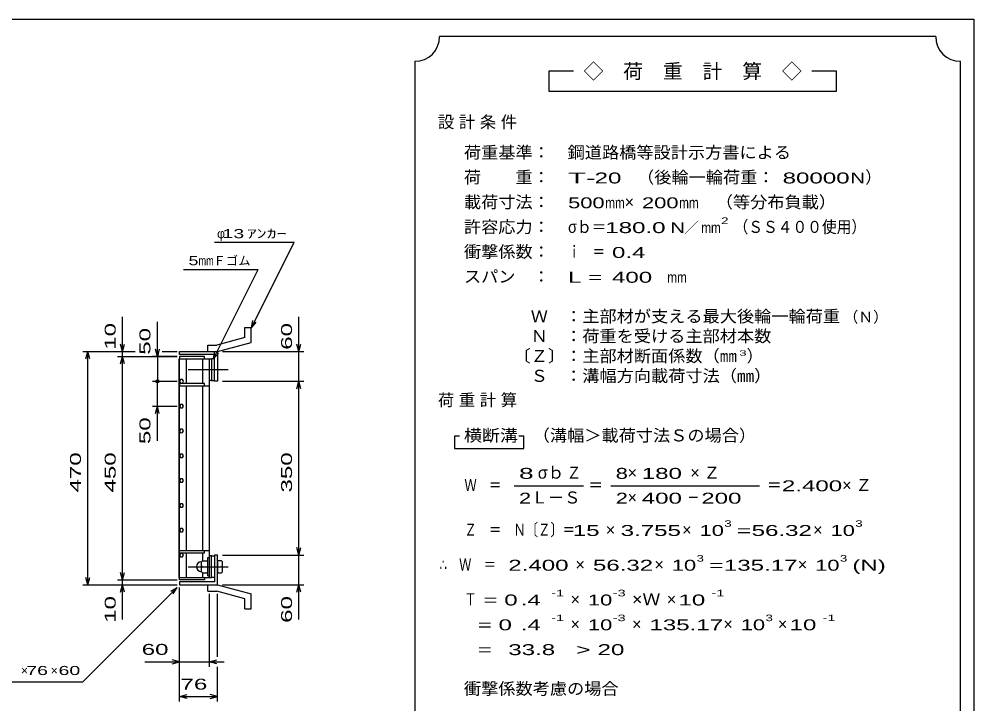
# Model space of a CAD drawing. Units: millimetres, scale not verified. Extents: x -1820 to 1731, y -1282 to 1054.
# Drawn here: x -194 to 1731, y -326 to 1054 of the extents above; entities that cross this region are included whole.
import ezdxf
from ezdxf.enums import TextEntityAlignment as Align

# ---------------------------------------------------------------- set-up
doc = ezdxf.new("R2010")
doc.units = ezdxf.units.MM
doc.header["$LTSCALE"] = 10
doc.linetypes.add('CHAIN', pattern=[18.5, 12, -1.5, 3.5, -1.5])
for name, color, linetype, lineweight in [('0_2', 150, 'Continuous', 25), ('16', 3, 'Continuous', 25), ('19', 6, 'Continuous', 25), ('22', 4, 'Continuous', 25), ('24', 2, 'Continuous', 25)]:
    doc.layers.add(name, color=color, linetype=linetype, lineweight=lineweight)
doc.styles.add('ベクトル', font='')
doc.styles.get('ベクトル').set_extended_font_data('ベクトル')

msp = doc.modelspace()

# ---------------------------------------------------------------- linework, layer by layer
at = {"layer": '0_2'}
for p, q in [((-1729, 1053.5), (1731, 1053.5)), ((1731, 1053.5), (1731, -1146.5))]:
    msp.add_line(p, q, dxfattribs=at)
at = {"layer": '16'}
for p, q in [((129.3, -71.5), (129.3, 369.5)), ((129.3, 369.5), (130, 369.5)), ((180, 374), (130, 374)), ((130, 374), (130, 369.5)), ((130, 369.5), (180, 369.5)), ((130, -71.5), (130, 369.5)), ((130, 369.5), (190, 369.5)), ((143.5, 319.5), (143.5, 369.5)), ((176.5, 319.5), (176.5, 369.5)), ((180, 369.5), (180, 374)), ((190, -71.5), (190, 369.5)), ((190, 369.5), (194.5, 369.5)), ((194.5, 369.5), (194.5, 325.5)), ((200.5, 369.5), (194.5, 369.5)), ((200.5, 325.5), (200.5, 369.5)), ((131.98, 327.45), (130, 323.97)), ((135.98, 327.48), (131.98, 327.45)), ((138, 324), (135.98, 327.48)), ((130, 323.97), (132.02, 320.52)), ((130, 319.5), (130, 315)), ((180, 319.5), (130, 319.5)), ((130, 315), (190, 315)), ((132.02, 320.52), (136.02, 320.55)), ((136.02, 320.55), (138, 324.03)), ((143.5, -17), (143.5, 315)), ((176.5, -17), (176.5, 315)), ((180, 315), (180, 319.5)), ((194.5, 325.5), (190, 325.5)), ((194.5, 325.5), (200.5, 325.5)), ((131.98, 277.45), (130, 273.97)), ((130, 273.97), (132.02, 270.52)), ((135.98, 277.48), (131.98, 277.45)), ((132.02, 270.52), (136.02, 270.55)), ((138, 274), (135.98, 277.48)), ((136.02, 270.55), (138, 274.03)), ((131.98, 227.45), (130, 223.97)), ((130, 223.97), (132.02, 220.52)), ((135.98, 227.48), (131.98, 227.45)), ((132.02, 220.52), (136.02, 220.55)), ((138, 224), (135.98, 227.48)), ((136.02, 220.55), (138, 224.03)), ((131.98, 177.45), (130, 173.97)), ((130, 173.97), (132.02, 170.52)), ((135.98, 177.48), (131.98, 177.45)), ((138, 174), (135.98, 177.48)), ((136.02, 170.55), (138, 174.03)), ((132.02, 170.52), (136.02, 170.55)), ((131.98, 127.45), (130, 123.97)), ((130, 123.97), (132.02, 120.52)), ((135.98, 127.48), (131.98, 127.45)), ((132.02, 120.52), (136.02, 120.55)), ((138, 124), (135.98, 127.48)), ((136.02, 120.55), (138, 124.03)), ((131.98, 77.45), (130, 73.97)), ((135.98, 77.48), (131.98, 77.45)), ((138, 74), (135.98, 77.48)), ((130, 73.97), (132.02, 70.52)), ((132.02, 70.52), (136.02, 70.55)), ((136.02, 70.55), (138, 74.03)), ((131.98, 27.45), (130, 23.97)), ((130, 23.97), (132.02, 20.52)), ((135.98, 27.48), (131.98, 27.45)), ((132.02, 20.52), (136.02, 20.55)), ((138, 24), (135.98, 27.48)), ((136.02, 20.55), (138, 24.03)), ((130, -21.5), (130, -17)), ((130, -17), (190, -17)), ((180, -21.5), (180, -17)), ((130, -21.5), (180, -21.5)), ((131.98, -22.55), (130, -26.03)), ((130, -26.03), (132.02, -29.48)), ((135.98, -22.52), (131.98, -22.55)), ((132.02, -29.48), (136.02, -29.45)), ((138, -26), (135.98, -22.52)), ((136.02, -29.45), (138, -25.97)), ((143.5, -71.5), (143.5, -21.5)), ((176, -37.5), (174, -39.5)), ((176, -37.5), (185, -37.5)), ((176.5, -36.5), (176.5, -21.5)), ((187, -39.5), (185, -37.5)), ((187, -68), (187, -31)), ((187, -31), (190, -31)), ((194.5, -27.5), (190, -27.5)), ((190, -68), (190, -31)), ((194.5, -71.5), (194.5, -27.5)), ((194.5, -27.5), (200.5, -27.5)), ((200.5, -27.5), (200.5, -71.5)), ((174, -59.5), (174, -39.5)), ((176, -49.5), (174, -47.5)), ((176, -49.5), (174, -51.5)), ((176, -49.5), (185, -49.5)), ((185, -49.5), (187, -47.5)), ((187, -51.5), (185, -49.5)), ((129.3, -71.5), (130, -71.5)), ((130, -71.5), (180, -71.5)), ((130, -76), (130, -71.5)), ((130, -71.5), (190, -71.5)), ((180, -76), (130, -76)), ((174, -59.5), (176, -61.5)), ((176, -61.5), (185, -61.5)), ((176.5, -71.5), (176.5, -62.5)), ((180, -71.5), (180, -76)), ((185, -61.5), (187, -59.5)), ((187, -68), (190, -68)), ((190, -71.5), (194.5, -71.5)), ((200.5, -71.5), (194.5, -71.5))]:
    msp.add_line(p, q, dxfattribs=at)
at = {"layer": '16', "linetype": 'CHAIN'}
for p, q in [((147, 347.5), (228, 347.5)), ((147, -49.5), (228, -49.5))]:
    msp.add_line(p, q, dxfattribs=at)
at = {"layer": '16'}
msp.add_arc((174, -49.5), 10, 90, 270, dxfattribs=at)
at = {"layer": '19'}
for p, q in [((261.11, 432.12), (274.11, 432.12)), ((261.11, 412.1), (261.11, 432.12)), ((274.11, 402.12), (274.11, 432.12)), ((261.11, 412.1), (204.78, 397.01)), ((186.49, 397.01), (204.78, 397.01)), ((186.49, 384.01), (186.49, 397.01)), ((206.5, 384), (274.11, 402.12)), ((130, 378), (130, 384)), ((130, 384), (206.5, 384)), ((200.5, 378), (130, 378)), ((186.5, 384), (206.5, 384)), ((200.5, 324), (200.5, 378)), ((206.5, 384), (206.5, 324)), ((206.5, 324), (200.5, 324)), ((206.5, -26), (200.5, -26)), ((200.5, -26), (200.5, -80)), ((206.5, -86), (206.5, -26)), ((214.5, -37.5), (206.5, -37.5)), ((206.5, -37.5), (206.5, -61.5)), ((216.5, -39.5), (214.5, -37.5)), ((206.5, -49.5), (214.5, -49.5)), ((216.5, -47.5), (214.5, -49.5)), ((214.5, -49.5), (216.5, -51.5)), ((216.5, -59.5), (216.5, -39.5)), ((206.5, -61.5), (214.5, -61.5)), ((214.5, -61.5), (216.5, -59.5)), ((130, -80), (130, -86)), ((200.5, -80), (130, -80)), ((130, -86), (206.5, -86)), ((186.49, -99.01), (186.49, -86.01)), ((186.5, -86), (206.5, -86)), ((206.5, -86), (274.11, -104.12)), ((186.49, -99.01), (204.78, -99.01)), ((261.11, -114.1), (204.78, -99.01)), ((261.11, -134.12), (261.11, -114.1)), ((274.11, -134.12), (274.11, -104.12)), ((261.11, -134.12), (274.11, -134.12))]:
    msp.add_line(p, q, dxfattribs=at)
at = {"layer": '22'}
for p, q in [((200.5, 604), (360.5, 604)), ((274.5, 432), (360.5, 604)), ((138, 549.5), (288, 549.5)), ((198, 369.5), (288, 549.5)), ((15, 384), (15, 454)), ((85, 374), (85, 444)), ((274.5, 432), (277.5, 446.6)), ((274.5, 432), (284.5, 443)), ((370.5, 384), (370.5, 454)), ((15, 384), (11, 399)), ((15, 384), (19, 399)), ((85, 374), (81, 389)), ((89, 389), (85, 374)), ((370.5, 384), (366.5, 399)), ((370.5, 384), (374.5, 399)), ((-65, 384), (40, 384)), ((-59, 369), (-55, 384)), ((-51, 369), (-55, 384)), ((-55, -86), (-55, 384)), ((5, 384), (40, 384)), ((5, 374), (125, 374)), ((11, 359), (15, 374)), ((15, 374), (15, 384)), ((19, 359), (15, 374)), ((15, -76), (15, 374)), ((125, 374), (75, 374)), ((85, 374), (85, 324)), ((95, 384), (125, 384)), ((95, 384), (125, 384)), ((198, 369.5), (201, 384.1)), ((198, 369.5), (208, 380.5)), ((216.5, 384), (380.5, 384)), ((370.5, 324), (370.5, 384)), ((75, 324), (125, 324)), ((85, 274), (85, 324)), ((216.5, 324), (380.5, 324)), ((366.5, 309), (370.5, 324)), ((374.5, 309), (370.5, 324)), ((370.5, -26), (370.5, 324)), ((75, 274), (125, 274)), ((81, 259), (85, 274)), ((89, 259), (85, 274)), ((85, 204), (85, 274)), ((370.5, -26), (366.5, -11)), ((370.5, -26), (374.5, -11)), ((216.5, -26), (380.5, -26)), ((370.5, -86), (370.5, -26)), ((-55, -86), (-59, -71)), ((-55, -86), (-51, -71)), ((5, -76), (125, -76)), ((15, -76), (11, -61)), ((15, -76), (19, -61)), ((15, -86), (15, -76)), ((-65, -86), (125, -86)), ((-65, -281), (125, -91)), ((5, -86), (125, -86)), ((11, -101), (15, -86)), ((19, -101), (15, -86)), ((15, -156), (15, -86)), ((112, -99), (125, -91)), ((117, -104), (125, -91)), ((130, -251), (130, -91)), ((130, -321), (130, -91)), ((216.5, -86), (380.5, -86)), ((366.5, -101), (370.5, -86)), ((374.5, -101), (370.5, -86)), ((370.5, -156), (370.5, -86)), ((190, -251), (190, -104)), ((206.5, -231), (206.5, -104)), ((60, -241), (130, -241)), ((130, -241), (115, -237)), ((115, -245), (130, -241)), ((130, -241), (190, -241)), ((190, -241), (205, -237)), ((205, -245), (190, -241)), ((190, -241), (220, -241)), ((206.5, -321), (206.5, -251)), ((-265, -281), (-65, -281)), ((130, -311), (145, -307)), ((206.5, -311), (191.5, -307)), ((145, -315), (130, -311)), ((130, -311), (206.5, -311)), ((191.5, -315), (206.5, -311))]:
    msp.add_line(p, q, dxfattribs=at)
msp.add_circle((85, 324), 3, dxfattribs=at)
at = {"layer": '24', "color": 4}
for p, q in [((1654, 1018.5), (654, 1018.5)), ((604, 968.5), (604, -581.5)), ((1704, -581.5), (1704, 968.5)), ((924, 948.5), (874, 948.5)), ((874, 948.5), (874, 908.5)), ((1454, 948.5), (1404, 948.5)), ((1454, 908.5), (1454, 948.5)), ((874, 908.5), (1454, 908.5)), ((694, 213.5), (684, 213.5)), ((684, 213.5), (684, 188.5)), ((824, 213.5), (814, 213.5)), ((824, 188.5), (824, 213.5)), ((684, 188.5), (824, 188.5)), ((804, 113.5), (944, 113.5)), ((999, 113.5), (1299, 113.5))]:
    msp.add_line(p, q, dxfattribs=at)
for centre, start, end in [((604, 1018.5), 270, 0), ((1704, 1018.5), 180, 270)]:
    msp.add_arc(centre, 50, start, end, dxfattribs=at)

# ---------------------------------------------------------------- texts
at = {"layer": '22', "color": 2, "style": 'ベクトル'}
for s, p in [('φ', (205.5, 621.5)), ('Ｆゴム', (198, 567)), ('×', (-190, -258.5)), ('×', (-130, -258.5))]:
    msp.add_text(s, height=18.33, dxfattribs=at).set_placement(p, align=Align.MIDDLE_LEFT)
for s, height, width, p in [(' 13 ', 18.33, 1.6, (205.5, 621.5)), ('ｱﾝｶｰ', 18.33, 1.6, (265.5, 621.5)), ('5', 18.33, 1.45, (148, 567)), ('mm', 18.33, 0.75, (168, 567)), (' 60 ', 21.99, 1.65, (40, -216)), (' 76 ', 18.33, 1.6, (-190, -258.5)), (' 60 ', 18.33, 1.6, (-125, -258.5)), (' 76 ', 21.99, 1.65, (118.25, -286))]:
    msp.add_text(s, height=height, dxfattribs=dict(at, width=width)).set_placement(p, align=Align.MIDDLE_LEFT)
at = {"layer": '22', "color": 2, "style": 'ベクトル', "width": 1.65}
for s, p in [(' 10 ', (-10, 374)), (' 50 ', (60, 364)), (' 60 ', (345.5, 374)), (' 50 ', (60, 184)), (' 470 ', (-80, 86.5)), (' 450 ', (-10, 86.5)), (' 350 ', (345.5, 86.5)), (' 10 ', (-10, -176)), (' 60 ', (345.5, -176))]:
    msp.add_text(s, height=21.99, rotation=90, dxfattribs=at).set_placement(p, align=Align.MIDDLE_LEFT)
at = {"layer": '24', "style": 'ベクトル'}
for s, height, p in [('◇\u3000荷\u3000重\u3000計\u3000算\u3000◇', 29.33, (944, 948.5)), ('）', 24.19, (1512, 735)), ('×', 24.19, (1027, 685)), ('／', 21.99, (1146.5, 633.5)), ('（Ｎ）', 21.99, (1468, 453.5)), ('）', 24.19, (1273, 375)), ('σｂ', 24.19, (852, 140)), ('×', 24.19, (1033, 140)), ('Ｌ－Ｓ', 24.19, (839, 90)), ('×', 24.19, (1033, 90)), ('×', 24.19, (989, 25)), ('×', 24.19, (1143, 25)), ('×', 24.19, (1407, 25)), ('×', 24.19, (928, -45)), ('×', 24.19, (1087, -45)), ('×', 24.19, (1376, -45)), ('×', 24.19, (918, -115)), ('×', 24.19, (1112, -115)), ('×', 24.19, (918, -165)), ('×', 24.19, (1042, -165)), ('×', 24.19, (1226, -165)), ('×', 24.19, (1336, -165))]:
    msp.add_text(s, height=height, dxfattribs=at).set_placement(p, align=Align.MIDDLE_LEFT)
for s, height, width, p in [('荷重基準：\u3000', 24.19, 1.05, (703, 785)), ('鋼道路橋等設計示方書による', 24.19, 1.05, (912, 785)), ('荷\u3000\u3000重：\u3000', 24.19, 1.05, (703, 735)), ('（後輪一輪荷重：', 24.19, 1.05, (1052, 735)), ('T-', 21.99, 2, (913, 733.5)), (' 20 ', 21.99, 1.65, (953, 733.5)), (' 80000', 21.99, 1.65, (1332, 733.5)), ('N', 21.99, 1.4, (1482, 733.5)), ('載荷寸法：\u3000', 24.19, 1.05, (703, 685)), ('500', 21.99, 1.5, (913, 683.5)), ('200', 21.99, 1.5, (1062, 683.5)), ('\u3000（等分布負載）', 24.19, 1.05, (1176, 685)), ('mm', 21.99, 0.8, (988, 683.5)), ('mm', 21.99, 0.8, (1137, 683.5)), ('許容応力：\u3000', 24.19, 1.05, (703, 635)), ('σｂ＝', 24.19, 0.9, (913, 635)), ('180.0', 21.99, 1.65, (988, 633.5)), ('N', 21.99, 1.4, (1119, 633.5)), ('mm', 21.99, 0.8, (1181.5, 633.5)), ('2', 13.2, 1.5, (1221.5, 647.5)), ('（ＳＳ４００使用）', 24.19, 0.9, (1246.5, 635)), ('衝撃係数：\u3000', 24.19, 1.05, (703, 585)), ('ｉ\u3000＝', 24.19, 0.75, (913, 585)), (' 0.4', 21.99, 1.65, (988, 583.5)), ('スパン\u3000：\u3000', 24.19, 1.05, (703, 535)), ('L =', 21.99, 1.65, (913, 533.5)), (' 400 ', 21.99, 1.65, (988, 533.5)), ('mm', 21.99, 0.8, (1113, 533.5)), ('\u3000Ｗ\u3000：主部材が支える最大後輪一輪荷重', 24.19, 1.05, (803, 455)), ('\u3000Ｎ\u3000：荷重を受ける主部材本数', 24.19, 1.05, (803, 415)), ('〔Ｚ〕：主部材断面係数（㎜', 24.19, 1.05, (803, 375)), ('3', 11, 1.8, (1258, 381)), ('\u3000Ｓ\u3000：溝幅方向載荷寸法（㎜）', 24.19, 1.05, (803, 335)), ('\u3000（溝幅＞載荷寸法Ｓの場合）', 24.19, 1.05, (807, 215)), ('横断溝', 24.19, 1.1, (703, 215)), ('8', 21.99, 1.8, (814, 138.5)), ('Ｚ', 24.19, 0.9, (910, 140)), ('8', 21.99, 1.5, (1009, 138.5)), (' 180 ', 21.99, 1.65, (1048, 138.5)), ('Ｗ\u3000＝', 24.19, 0.75, (704, 115)), ('＝', 24.19, 0.9, (954, 115)), ('＝', 24.19, 0.9, (1314, 115)), ('2.400', 21.99, 1.65, (1344, 113.5)), ('2', 21.99, 1.5, (814, 88.5)), ('2', 21.99, 1.5, (1009, 88.5)), (' 400 ', 21.99, 1.65, (1048, 88.5)), (' 200 ', 21.99, 1.65, (1168, 88.5)), ('－', 24.19, 0.75, (1153, 90)), ('Ｚ\u3000＝\u3000Ｎ〔Ｚ〕＝', 24.19, 0.75, (704, 25)), ('3', 13.2, 1.5, (1228, 37.5)), ('3', 13.2, 1.5, (1492, 37.5)), (' 15 ', 21.99, 1.65, (909, 23.5)), ('3.755', 21.99, 1.65, (1019, 23.5)), ('10', 21.99, 1.5, (1178, 23.5)), ('=', 21.99, 1.7, (1253, 23.5)), ('56.32', 21.99, 1.65, (1283, 23.5)), ('10', 21.99, 1.5, (1442, 23.5)), ('∴\u3000Ｗ\u3000＝', 24.19, 0.75, (654, -45)), (' 2.400', 21.99, 1.65, (779, -46.5)), ('56.32', 21.99, 1.65, (963, -46.5)), ('10', 21.99, 1.5, (1122, -46.5)), ('3', 13.2, 1.5, (1172, -32.5)), ('135.17', 21.99, 1.65, (1227, -46.5)), ('10', 21.99, 1.5, (1411, -46.5)), ('3', 13.2, 1.5, (1461, -32.5)), ('(N)', 21.99, 1.65, (1486, -46.5)), ('=', 21.99, 1.7, (1197, -46.5)), ('-1', 13.2, 1.65, (879, -102.5)), ('-3', 13.2, 1.65, (1003, -102.5)), ('-1', 13.2, 1.65, (1202, -102.5)), ('Ｔ', 24.19, 0.75, (704, -115)), (' = 0', 21.99, 1.65, (729, -116.5)), (' .4 ', 21.99, 1.65, (804, -116.5)), ('10', 21.99, 1.5, (953, -116.5)), ('×Ｗ', 24.19, 1.1, (1042, -115)), (' 10 ', 21.99, 1.65, (1122, -116.5)), ('-1', 13.2, 1.65, (879, -152.5)), ('-3', 13.2, 1.65, (1003, -152.5)), ('3', 13.2, 1.5, (1311, -152.5)), ('-1', 13.2, 1.65, (1426, -152.5)), ('  = 0', 21.99, 1.65, (704, -166.5)), (' .4 ', 21.99, 1.65, (804, -166.5)), ('10', 21.99, 1.5, (953, -166.5)), ('135.17', 21.99, 1.65, (1077, -166.5)), ('10', 21.99, 1.5, (1261, -166.5)), (' 10 ', 21.99, 1.65, (1346, -166.5)), (' 33.8', 21.99, 1.65, (779, -216.5)), ('>', 21.99, 1.7, (929, -216.5)), (' 20 ', 21.99, 1.65, (959, -216.5)), ('  =', 21.99, 1.65, (704, -216.5)), ('衝撃係数考慮の場合', 24.19, 1.05, (703, -295))]:
    msp.add_text(s, height=height, dxfattribs=dict(at, width=width)).set_placement(p, align=Align.MIDDLE_LEFT)
at = {"layer": '24', "char_height": 24.19, "attachment_point": 4, "style": 'ベクトル'}
for s, insert in [('\\T1.28;設計条件', (650.5, 845)), ('\\T1.28;荷重計算', (650.5, 285)), ('\\T1.42;×Ｚ', (1159.5, 140)), ('\\T1.42;×Ｚ', (1465.5, 115))]:
    msp.add_mtext(s, dxfattribs=dict(at, insert=insert))

doc.saveas('drawing.dxf')
